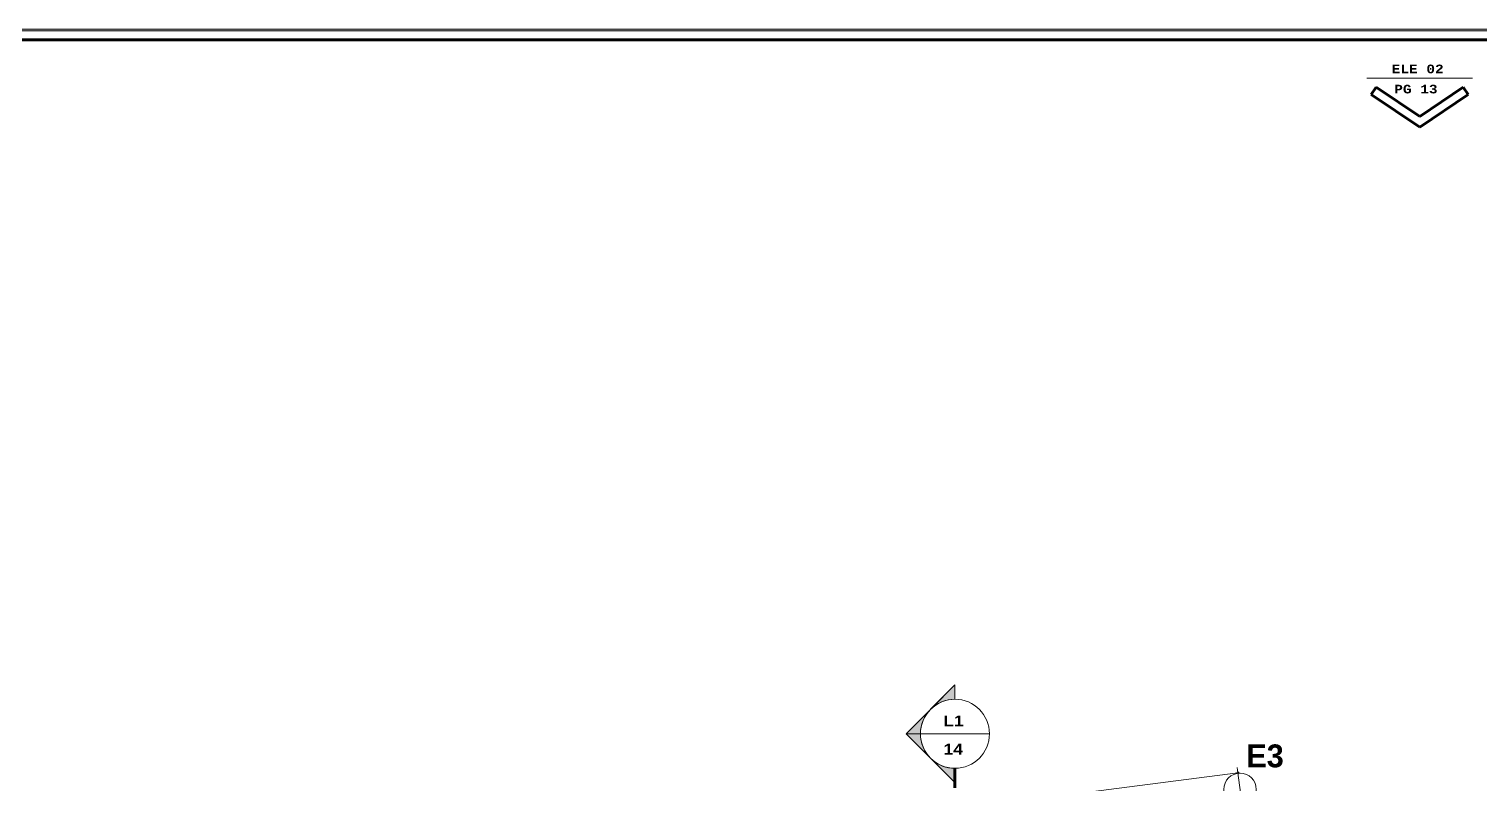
# Model space of a CAD drawing. Header units: metres. Extents: x -144 to 1000, y -717 to 29.
# Drawn here: x 640.16 to 666.87, y -544.35 to -530.45 of the extents above; entities that cross this region are included whole.
import ezdxf

# ---------------------------------------------------------------- set-up
doc = ezdxf.new("R2010")
doc.units = ezdxf.units.M
doc.linetypes.add('Dash Dot 3_16_', pattern=[0.595313, 0.357187, -0.119063, 0, -0.119063])
doc.layers.get('0').update_dxf_attribs({"color": 1})
for name, color, linetype, lineweight in [('A-ANNO-DIMS', 1, 'Continuous', 9), ('A-DETL', 1, 'Continuous', 9), ('A-DETL-THIN', 1, 'Continuous', 9), ('G-ANNO-SYMB', 1, 'Continuous', 9), ('G-ANNO-TEXT', 2, 'Continuous', 9), ('G-ANNO-TTLB', 3, 'Continuous', 18), ('G-ANNO-TTLB-WIDE', 1, 'Continuous', 70), ('G-IMPT', 1, 'Continuous', 9)]:
    doc.layers.add(name, color=color, linetype=linetype, lineweight=lineweight)
doc.styles.add('Arial Black', font='', dxfattribs={"height": 0.15})
doc.styles.add('Britannic Bold_B', font='', dxfattribs={"width": 0.7})
doc.styles.add('Courier New_B_2', font='courbd.ttf', dxfattribs={"height": 0.0016})
doc.styles.get('Arial Black').set_extended_font_data('Arial Black')
doc.styles.get('Britannic Bold_B').set_extended_font_data('Britannic Bold', bold=True)

# ---------------------------------------------------------------- blocks, each defined once
blk = doc.blocks.new('tarjeta de nathalie 00')
at = {"layer": 'G-IMPT', "lineweight": 9}
h = blk.add_hatch(color=3, dxfattribs=at)
h.paths.add_polyline_path([(-145.23888, -717.38489), (-145.21019, -717.38489), (-145.21019, -716.89355), (-145.21019, -716.79934), (-145.23888, -716.79934), (-145.23888, -716.89379)])
h.paths.add_polyline_path([(-145.20996, -716.7991), (-145.20996, -717.3851), (-145.2392, -717.3851), (-145.2392, -716.7991)])
h.paths.add_polyline_path([(-145.23902, -717.3868), (-145.20826, -717.3868), (-145.20826, -716.7974), (-145.2392, -716.7974), (-146.09866, -716.7974), (-146.09866, -717.3868)])
h.paths.add_polyline_path([(-145.20795, -716.79707), (-145.20795, -717.3871), (-146.09898, -717.3871), (-146.09898, -716.79707)])
at = {"layer": 'G-ANNO-TTLB', "color": 3}
for p, q in [((-145.20795, -716.79707), (-146.09898, -716.79707)), ((-145.20795, -716.79707), (-146.09898, -716.79707)), ((-146.09866, -716.7974), (-145.2392, -716.7974))]:
    blk.add_line(p, q, dxfattribs=at)
at = {"layer": 'G-ANNO-TTLB-WIDE', "color": 3}
blk.add_line((-146.09696, -716.7991), (-145.20996, -716.7991), dxfattribs=at)
blk = doc.blocks.new('A$C4d52d4f2')
at = {"layer": 'A-DETL', "color": 7, "lineweight": 100}
for p, q in [((-0.55033, -0.01215), (-0.54941, -0.01078)), ((-0.55033, -0.01215), (-0.54134, -0.01821)), ((-0.54941, -0.01078), (-0.54134, -0.01621)), ((-0.53328, -0.01078), (-0.54134, -0.01621)), ((-0.53236, -0.01215), (-0.54134, -0.01821)), ((-0.53236, -0.01215), (-0.53328, -0.01078))]:
    blk.add_line(p, q, dxfattribs=at)
at = {"layer": 'A-DETL-THIN', "lineweight": 18}
blk.add_line((-0.55113, -0.00914), (-0.53155, -0.00914), dxfattribs=at)
at = {"layer": 'G-ANNO-TEXT', "char_height": 0.0016, "attachment_point": 1, "style": 'Courier New_B_2'}
for s, insert, width in [('ELE 02', (-0.54652, -0.00663), 0.0125063), ('PG 13', (-0.54605, -0.01036), 0.0104219)]:
    blk.add_mtext(s, dxfattribs=dict(at, insert=insert, width=width))
blk = doc.blocks.new('A')
at = {"layer": 'A-ANNO-DIMS', "lineweight": 25, "true_color": 0x0000ff}
h = blk.add_hatch(color=5, dxfattribs=at)
edge = h.paths.add_edge_path()
edge.add_arc((661.357, -483.378), 0.015, 0, 360)
at = {"layer": 'G-ANNO-SYMB', "extrusion": (0, 0, -1)}
h = blk.add_hatch(color=256, dxfattribs=at)
edge = h.paths.add_edge_path()
edge.add_arc((-656.149, -482.66), 0.636, 47.9216, 90)
edge.add_line((-656.149, -482.025), (-656.149, -481.762))
edge.add_line((-656.149, -481.762), (-655.723, -482.188))
h = blk.add_hatch(color=256, dxfattribs=at)
edge = h.paths.add_edge_path()
edge.add_line((-655.7, -482.211), (-655.251, -482.66))
edge.add_line((-655.251, -482.66), (-655.514, -482.66))
edge.add_arc((-656.149, -482.66), 0.635, 0, 45)
h = blk.add_hatch(color=256, dxfattribs=at)
edge = h.paths.add_edge_path()
edge.add_arc((-656.149, -482.66), 0.635, -45, 0)
edge.add_line((-655.514, -482.66), (-655.251, -482.66))
edge.add_line((-655.251, -482.66), (-655.7, -483.109))
h = blk.add_hatch(color=256, dxfattribs=at)
edge = h.paths.add_edge_path()
edge.add_line((-655.723, -483.132), (-656.149, -483.558))
edge.add_line((-656.149, -483.558), (-656.149, -483.296))
edge.add_arc((-656.149, -482.66), 0.636, -90, -47.9216)
at = {"layer": 'A-ANNO-DIMS', "color": 5, "true_color": 0x0000ff}
for p, q in [((639.881, -486.142), (661.357, -483.378)), ((661.357, -483.378), (661.344, -483.279)), ((661.357, -483.378), (661.421, -483.874))]:
    blk.add_line(p, q, dxfattribs=at)
at = {"layer": 'A-ANNO-DIMS', "color": 5, "lineweight": 25, "true_color": 0x0000ff}
blk.add_circle((661.357, -483.378), 0.015, dxfattribs=at)
at = {"layer": 'A-DETL-THIN'}
blk.add_circle((661.396, -483.683), 0.3, dxfattribs=at)
at = {"layer": 'G-ANNO-SYMB', "lineweight": 18, "extrusion": (0, 0, -1)}
for p, q in [((655.251, -482.66), (656.149, -481.762)), ((655.723, -482.188), (656.149, -481.762)), ((656.149, -482.025), (656.149, -481.762)), ((656.149, -481.762), (656.149, -482.025)), ((655.251, -482.66), (655.7, -482.211)), ((655.251, -482.66), (656.149, -483.558)), ((655.514, -482.66), (655.251, -482.66)), ((655.7, -483.109), (655.251, -482.66)), ((655.251, -482.66), (655.514, -482.66)), ((656.149, -483.558), (655.723, -483.132)), ((656.149, -483.295), (656.149, -483.558)), ((656.149, -483.296), (656.149, -483.558))]:
    blk.add_line(p, q, dxfattribs=at)
at = {"layer": 'G-ANNO-SYMB', "lineweight": 18}
blk.add_line((655.514, -482.66), (656.784, -482.66), dxfattribs=at)
at = {"layer": 'G-ANNO-SYMB', "linetype": 'Dash Dot 3_16_', "lineweight": 70}
blk.add_line((656.149, -483.295), (656.149, -492.877), dxfattribs=at)
at = {"layer": 'G-ANNO-SYMB', "lineweight": 18, "extrusion": (0, 0, -1)}
for radius, start, end in [(0.635, 270, 90), (0.636, 47.9216, 90), (0.635, 90, 270), (0.635, 0, 45), (0.635, 315, 0), (0.636, 270, 312.0784)]:
    blk.add_arc((-656.149, -482.66), radius, start, end, dxfattribs=at)
at = {"layer": 'G-ANNO-SYMB', "style": 'Arial Black'}
for s, p in [('L1', (655.936, -482.524)), ('14', (655.939, -483.044))]:
    blk.add_text(s, height=0.2, dxfattribs=at).set_placement(p)
at = {"layer": 'G-ANNO-TEXT', "style": 'Britannic Bold_B'}
blk.add_text('E3', height=0.42, dxfattribs=at).set_placement((661.513, -483.276))

msp = doc.modelspace()

# ---------------------------------------------------------------- block references
at = {"xscale": 99.43160266323505, "yscale": 99.43160266323505, "zscale": 99.43160266323505}
msp.add_blockref('tarjeta de nathalie 00', (15157.842, 70741.827), dxfattribs=at)

# ---------------------------------------------------------------- next in the draw order: block references
at = {"xscale": 99.43160273753426, "yscale": 99.43160273753426, "zscale": 99.43160273753426}
msp.add_blockref('A$C4d52d4f2', (719.582, -530.45), dxfattribs=at)
at = {"color": 3}
msp.add_blockref('A', (1.053, -60.765), dxfattribs=at)

doc.saveas('drawing.dxf')
